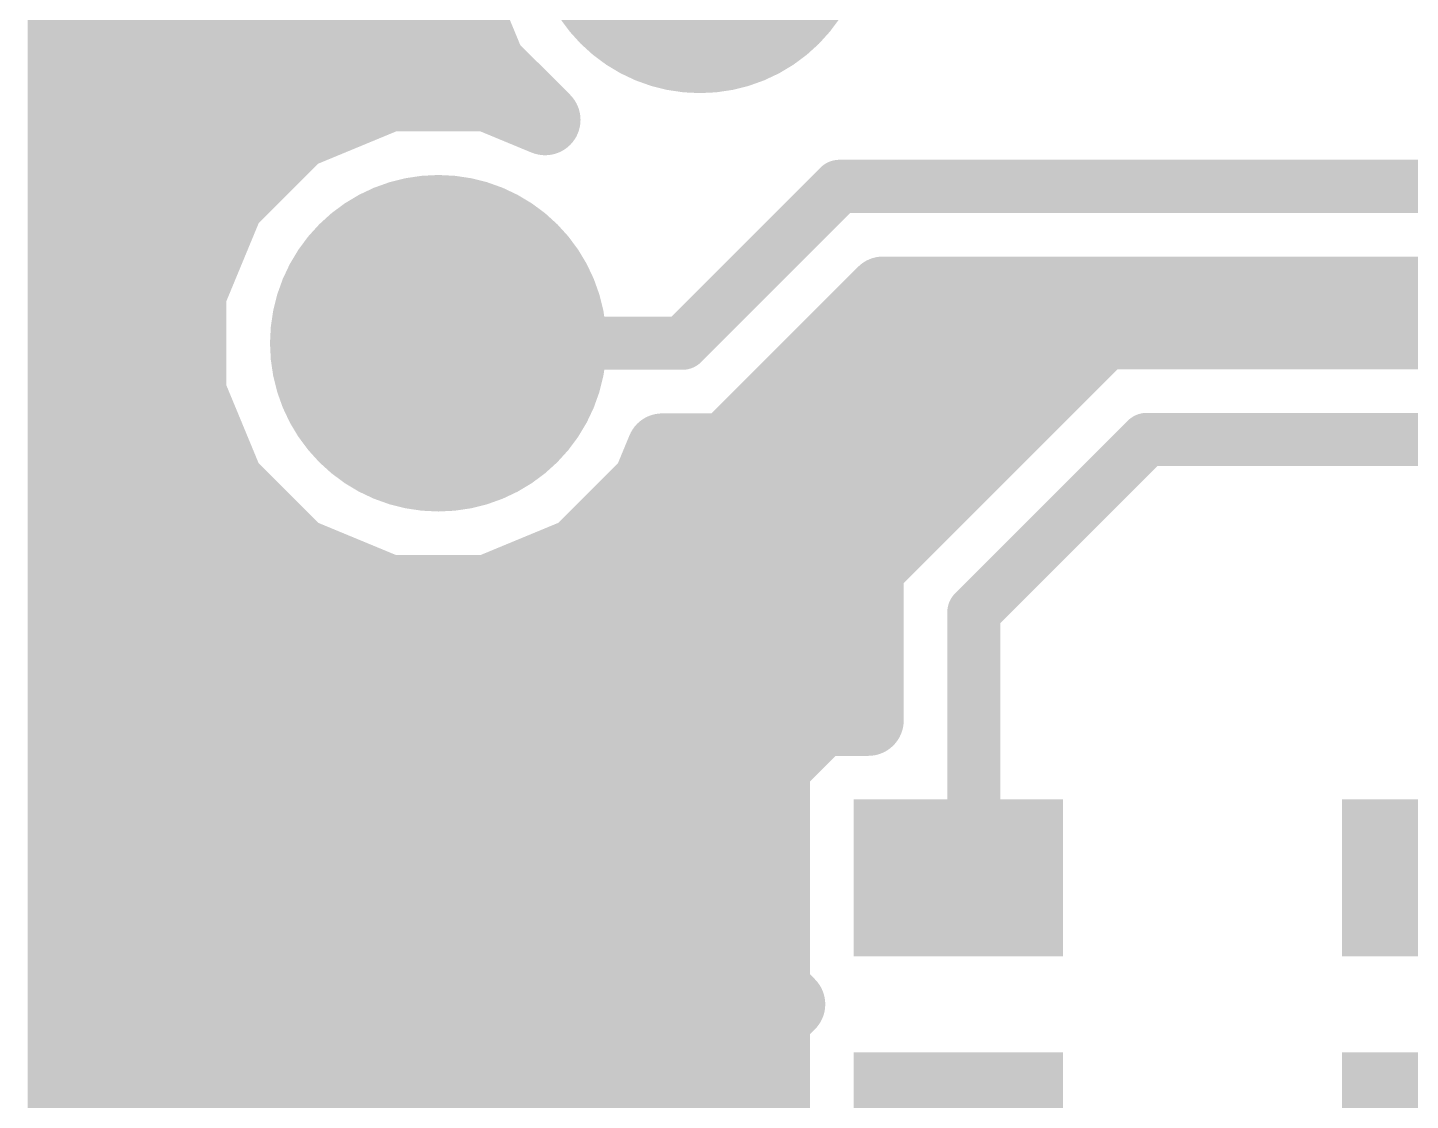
# Model space of a CAD drawing. Extents: x -40.6 to 40.6, y -25.6 to 25.6.
# Drawn here: x -40.56 to -32.63, y 13.56 to 19.71 of the extents above; entities that cross this region are included whole.
import ezdxf

# ---------------------------------------------------------------- set-up
doc = ezdxf.new("R2010")
doc.units = 0
doc.layers.add('1', color=22, linetype='CONTINUOUS')
doc.layers.add('18', color=82, linetype='CONTINUOUS')

# ---------------------------------------------------------------- blocks, each defined once
blk = doc.blocks.new('RECT')
blk.add_solid([(-0.5, -0.5), (0.5, -0.5), (-0.5, 0.5), (0.5, 0.5)])
blk = doc.blocks.new('ROUNDV')
at = {"const_width": 0.5}
blk.add_lwpolyline([(0, -0.25, 1), (0, 0.25, 1), (0, -0.25)], format="xyb", dxfattribs=at)

msp = doc.modelspace()

# ---------------------------------------------------------------- linework, layer by layer
at = {"layer": '1'}
for points, const_width in [([(-40.3519, -23.5458), (-40.3519, 23.6685)], 0.4064), ([(-38.1184, 20.0179), (-37.9025, 19.4965)], 0.4064), ([(-40.3519, 19.9136), (-38.0752, 19.9136)], 0.4064), ([(-40.3519, 19.5072), (-37.9069, 19.5072)], 0.4064), ([(-37.9025, 19.4965), (-37.5875, 19.1815)], 0.4064), ([(-38.4821, 19.3184), (-39.0035, 19.1025)], 0.4064), ([(-37.9179, 19.3184), (-38.4821, 19.3184)], 0.4064), ([(-37.5875, 19.1815), (-37.9179, 19.3184)], 0.4064), ([(-40.3519, 19.1008), (-39.0051, 19.1008)], 0.4064), ([(-39.0035, 19.1025), (-39.4025, 18.7035)], 0.4064), ([(-40.3519, 18.6944), (-39.4062, 18.6944)], 0.4064), ([(-39.4025, 18.7035), (-39.6184, 18.1821)], 0.4064), ([(-35.9, 18.8), (-36, 18.7)], 0.3048), ([(-29.6, 18.8), (-35.9, 18.8)], 0.3048), ([(-36.8, 17.9), (-36, 18.7)], 0.3048), ([(-40.3519, 18.288), (-39.5745, 18.288)], 0.4064), ([(-39.6184, 18.1821), (-39.6184, 17.6179)], 0.4064), ([(-35.7492, 18.0944), (-35.6491, 18.1944)], 0.4064), ([(-35.6491, 18.1944), (-29.8508, 18.1944)], 0.4064), ([(-36.5492, 17.2944), (-35.7492, 18.0944)], 0.4064), ([(-40.3519, 17.8816), (-39.6184, 17.8816)], 0.4064), ([(-35.4, 18), (-38.5572, 14.8428)], 0.3048), ([(-35.962, 17.8816), (-34.4606, 17.8816)], 0.4064), ([(-34.3884, 17.9538), (-35.379, 16.9632)], 0.4064), ([(-29.7856, 18), (-35.4, 18)], 0.3048), ([(-29.9498, 17.9538), (-34.3884, 17.9538)], 0.4064), ([(-38.2, 17.9), (-36.8, 17.9)], 0.3048), ([(-39.6184, 17.6179), (-39.4025, 17.0965)], 0.4064), ([(-40.3519, 17.4752), (-39.5593, 17.4752)], 0.4064), ([(-36.3683, 17.4752), (-34.867, 17.4752)], 0.4064), ([(-36.9975, 17.0965), (-36.9156, 17.2944)], 0.4064), ([(-36.9156, 17.2944), (-36.5492, 17.2944)], 0.4064), ([(-34.1376, 17.3482), (-35.1282, 16.3576)], 0.3048), ([(-30.2006, 17.3482), (-34.1376, 17.3482)], 0.3048), ([(-39.4025, 17.0965), (-39.0035, 16.6975)], 0.4064), ([(-37.3965, 16.6975), (-36.9975, 17.0965)], 0.4064), ([(-40.3519, 17.0688), (-39.3747, 17.0688)], 0.4064), ([(-37.0253, 17.0688), (-35.2734, 17.0688)], 0.4064), ([(-35.379, 16.9632), (-35.7338, 16.6084)], 0.4064), ([(-39.0035, 16.6975), (-38.4821, 16.4816)], 0.4064), ([(-37.9179, 16.4816), (-37.3965, 16.6975)], 0.4064), ([(-40.3519, 16.6624), (-38.9186, 16.6624)], 0.4064), ([(-37.4814, 16.6624), (-35.6798, 16.6624)], 0.4064), ([(-35.7338, 16.6084), (-35.7338, 15.7364)], 0.4064), ([(-38.4821, 16.4816), (-37.9179, 16.4816)], 0.4064), ([(-35.1282, 16.3576), (-35.1282, 14.9228)], 0.3048), ([(-40.3519, 16.256), (-35.7338, 16.256)], 0.4064), ([(-40.3519, 15.8496), (-35.7338, 15.8496)], 0.4064), ([(-36.0055, 15.7364), (-36.271, 15.4709)], 0.4064), ([(-35.7338, 15.7364), (-36.0055, 15.7364)], 0.4064), ([(-40.3519, 15.4432), (-36.271, 15.4432)], 0.4064), ([(-36.271, 15.4709), (-36.271, 14.1955)], 0.4064), ([(-40.3519, 15.0368), (-36.271, 15.0368)], 0.4064), ([(-35.1282, 14.9228), (-35.2178, 14.8332)], 0.3048), ([(-38.5572, 14.8428), (-38.5572, 13.8)], 0.3048), ([(-40.3519, 14.6304), (-36.271, 14.6304)], 0.4064), ([(-40.3519, 14.224), (-36.271, 14.224)], 0.4064), ([(-36.271, 14.1955), (-36.1837, 14.1082)], 0.4064), ([(-36.1837, 14.1082), (-36.271, 14.0209)], 0.4064), ([(-36.271, 14.0209), (-36.271, 12.7455)], 0.4064), ([(-40.3519, 13.8176), (-36.271, 13.8176)], 0.4064), ([(-38.5572, 13.8), (-38.5572, 9.4276)], 0.3048), ([(-40.3519, 13.4112), (-36.271, 13.4112)], 0.4064)]:
    msp.add_lwpolyline(points, dxfattribs=dict(at, const_width=const_width))
for points, const_width in [([(-40.3519, 19.6088, 1), (-40.3519, 19.4056)], 0.2032), ([(-37.8306, 19.5684, 1), (-37.9743, 19.4247)], 0.2032), ([(-37.9069, 19.4056, 1), (-37.9069, 19.6088)], 0.2032), ([(-37.9963, 19.4577, 1), (-37.8086, 19.5354)], 0.2032), ([(-38.4821, 19.42, 1), (-38.4821, 19.2168)], 0.2032), ([(-38.4433, 19.2245, 1), (-38.521, 19.4123)], 0.2032), ([(-37.879, 19.4123, 1), (-37.9567, 19.2245)], 0.2032), ([(-37.9179, 19.2168, 1), (-37.9179, 19.42)], 0.2032), ([(-37.6593, 19.1097, 1), (-37.5156, 19.2534)], 0.2032), ([(-37.6263, 19.0877, 1), (-37.5486, 19.2754)], 0.2032), ([(-40.3519, 19.2024, 1), (-40.3519, 18.9992)], 0.2032), ([(-39.0423, 19.1963, 1), (-38.9646, 19.0086)], 0.2032), ([(-38.9316, 19.0306, 1), (-39.0753, 19.1743)], 0.2032), ([(-39.0051, 18.9992, 1), (-39.0051, 19.2024)], 0.2032), ([(-40.3519, 18.796, 1), (-40.3519, 18.5928)], 0.2032), ([(-39.4743, 18.7753, 1), (-39.3306, 18.6316)], 0.2032), ([(-39.3086, 18.6646, 1), (-39.4963, 18.7423)], 0.2032), ([(-39.4062, 18.5928, 1), (-39.4062, 18.796)], 0.2032), ([(-35.9, 18.8762, 1), (-35.9, 18.7238)], 0.1524), ([(-35.8461, 18.7461, 1), (-35.9539, 18.8539)], 0.1524), ([(-36.0539, 18.7539, 1), (-35.9461, 18.6461)], 0.1524), ([(-35.9461, 18.6461, 1), (-36.0539, 18.7539)], 0.1524), ([(-40.3519, 18.3896, 1), (-40.3519, 18.1864)], 0.2032), ([(-39.5745, 18.1864, 1), (-39.5745, 18.3896)], 0.2032), ([(-39.5168, 18.1821, 1), (-39.72, 18.1821)], 0.2032), ([(-39.7123, 18.221, 1), (-39.5245, 18.1433)], 0.2032), ([(-35.6491, 18.296, 1), (-35.6491, 18.0928)], 0.2032), ([(-35.5773, 18.1226, 1), (-35.721, 18.2662)], 0.2032), ([(-35.821, 18.1662, 1), (-35.6773, 18.0226)], 0.2032), ([(-35.6773, 18.0226, 1), (-35.821, 18.1662)], 0.2032), ([(-40.3519, 17.9832, 1), (-40.3519, 17.78)], 0.2032), ([(-39.6184, 17.78, 1), (-39.6184, 17.9832)], 0.2032), ([(-35.962, 17.9832, 1), (-35.962, 17.78)], 0.2032), ([(-35.4, 18.0762, 1), (-35.4, 17.9238)], 0.1524), ([(-35.3461, 17.9461, 1), (-35.4539, 18.0539)], 0.1524), ([(-34.3884, 18.0554, 1), (-34.3884, 17.8522)], 0.2032), ([(-34.4606, 17.78, 1), (-34.4606, 17.9832)], 0.2032), ([(-34.3166, 17.882, 1), (-34.4603, 18.0256)], 0.2032), ([(-38.2, 17.9762, 1), (-38.2, 17.8238)], 0.1524), ([(-36.8539, 17.9539, 1), (-36.7461, 17.8461)], 0.1524), ([(-36.8, 17.8238, 1), (-36.8, 17.9762)], 0.1524), ([(-39.5245, 17.6567, 1), (-39.7123, 17.579)], 0.2032), ([(-39.72, 17.6179, 1), (-39.5168, 17.6179)], 0.2032), ([(-40.3519, 17.5768, 1), (-40.3519, 17.3736)], 0.2032), ([(-39.5593, 17.3736, 1), (-39.5593, 17.5768)], 0.2032), ([(-36.3683, 17.5768, 1), (-36.3683, 17.3736)], 0.2032), ([(-34.867, 17.3736, 1), (-34.867, 17.5768)], 0.2032), ([(-36.9156, 17.396, 1), (-36.9156, 17.1928)], 0.2032), ([(-36.8217, 17.2555, 1), (-37.0094, 17.3333)], 0.2032), ([(-36.621, 17.3662, 1), (-36.4773, 17.2226)], 0.2032), ([(-36.5492, 17.1928, 1), (-36.5492, 17.396)], 0.2032), ([(-34.1376, 17.4244, 1), (-34.1376, 17.272)], 0.1524), ([(-34.0837, 17.2943, 1), (-34.1915, 17.4021)], 0.1524), ([(-39.3306, 17.1684, 1), (-39.4743, 17.0247)], 0.2032), ([(-36.9257, 17.0247, 1), (-37.0694, 17.1684)], 0.2032), ([(-40.3519, 17.1704, 1), (-40.3519, 16.9672)], 0.2032), ([(-39.4963, 17.0577, 1), (-39.3086, 17.1354)], 0.2032), ([(-39.3747, 16.9672, 1), (-39.3747, 17.1704)], 0.2032), ([(-37.0253, 17.1704, 1), (-37.0253, 16.9672)], 0.2032), ([(-37.0914, 17.1354, 1), (-36.9037, 17.0577)], 0.2032), ([(-35.2734, 16.9672, 1), (-35.2734, 17.1704)], 0.2032), ([(-35.4509, 17.035, 1), (-35.3072, 16.8914)], 0.2032), ([(-35.3072, 16.8914, 1), (-35.4509, 17.035)], 0.2032), ([(-38.9646, 16.7914, 1), (-39.0423, 16.6037)], 0.2032), ([(-37.3577, 16.6037, 1), (-37.4354, 16.7914)], 0.2032), ([(-40.3519, 16.764, 1), (-40.3519, 16.5608)], 0.2032), ([(-39.0753, 16.6257, 1), (-38.9316, 16.7694)], 0.2032), ([(-38.9186, 16.5608, 1), (-38.9186, 16.764)], 0.2032), ([(-37.4814, 16.764, 1), (-37.4814, 16.5608)], 0.2032), ([(-37.4684, 16.7694, 1), (-37.3247, 16.6257)], 0.2032), ([(-35.6798, 16.5608, 1), (-35.6798, 16.764)], 0.2032), ([(-35.6322, 16.6084, 1), (-35.8354, 16.6084)], 0.2032), ([(-35.8056, 16.6803, 1), (-35.662, 16.5366)], 0.2032), ([(-38.4821, 16.5832, 1), (-38.4821, 16.38)], 0.2032), ([(-38.521, 16.3877, 1), (-38.4433, 16.5755)], 0.2032), ([(-37.9567, 16.5755, 1), (-37.879, 16.3877)], 0.2032), ([(-37.9179, 16.38, 1), (-37.9179, 16.5832)], 0.2032), ([(-35.052, 16.3576, 1), (-35.2044, 16.3576)], 0.1524), ([(-40.3519, 16.3576, 1), (-40.3519, 16.1544)], 0.2032), ([(-35.7338, 16.1544, 1), (-35.7338, 16.3576)], 0.2032), ([(-35.1821, 16.4115, 1), (-35.0743, 16.3037)], 0.1524), ([(-40.3519, 15.9512, 1), (-40.3519, 15.748)], 0.2032), ([(-35.7338, 15.748, 1), (-35.7338, 15.9512)], 0.2032), ([(-36.0055, 15.838, 1), (-36.0055, 15.6348)], 0.2032), ([(-35.9337, 15.6646, 1), (-36.0774, 15.8082)], 0.2032), ([(-35.7338, 15.6348, 1), (-35.7338, 15.838)], 0.2032), ([(-35.8354, 15.7364, 1), (-35.6322, 15.7364)], 0.2032), ([(-40.3519, 15.5448, 1), (-40.3519, 15.3416)], 0.2032), ([(-36.1694, 15.4709, 1), (-36.3726, 15.4709)], 0.2032), ([(-36.3428, 15.5428, 1), (-36.1992, 15.3991)], 0.2032), ([(-36.271, 15.3416, 1), (-36.271, 15.5448)], 0.2032), ([(-40.3519, 15.1384, 1), (-40.3519, 14.9352)], 0.2032), ([(-36.271, 14.9352, 1), (-36.271, 15.1384)], 0.2032), ([(-35.0743, 14.8689, 1), (-35.1821, 14.9767)], 0.1524), ([(-38.481, 14.8428, 1), (-38.6334, 14.8428)], 0.1524), ([(-35.2044, 14.9228, 1), (-35.052, 14.9228)], 0.1524), ([(-38.6111, 14.8967, 1), (-38.5033, 14.7889)], 0.1524), ([(-35.2717, 14.8871, 1), (-35.1639, 14.7793)], 0.1524), ([(-40.3519, 14.732, 1), (-40.3519, 14.5288)], 0.2032), ([(-36.271, 14.5288, 1), (-36.271, 14.732)], 0.2032), ([(-40.3519, 14.3256, 1), (-40.3519, 14.1224)], 0.2032), ([(-36.1992, 14.2673, 1), (-36.3428, 14.1236)], 0.2032), ([(-36.271, 14.1224, 1), (-36.271, 14.3256)], 0.2032), ([(-36.3726, 14.1955, 1), (-36.1694, 14.1955)], 0.2032), ([(-36.1119, 14.0364, 1), (-36.2556, 14.18)], 0.2032), ([(-36.2556, 14.0364, 1), (-36.1119, 14.18)], 0.2032), ([(-36.1694, 14.0209, 1), (-36.3726, 14.0209)], 0.2032), ([(-36.3428, 14.0928, 1), (-36.1992, 13.9491)], 0.2032), ([(-40.3519, 13.9192, 1), (-40.3519, 13.716)], 0.2032), ([(-36.271, 13.716, 1), (-36.271, 13.9192)], 0.2032), ([(-38.481, 13.8, 1), (-38.6334, 13.8)], 0.1524), ([(-38.6334, 13.8, 1), (-38.481, 13.8)], 0.1524), ([(-40.3519, 13.5128, 1), (-40.3519, 13.3096)], 0.2032), ([(-36.271, 13.3096, 1), (-36.271, 13.5128)], 0.2032)]:
    msp.add_lwpolyline(points, format="xyb", dxfattribs=dict(at, const_width=const_width))

# ---------------------------------------------------------------- block references
at = {"layer": '1', "xscale": 1.2, "yscale": 0.9, "rotation": 180}
for p in [(-35.2178, 14.8332), (-32.4178, 14.8332), (-35.2178, 13.3832), (-32.4178, 13.3832)]:
    msp.add_blockref('RECT', p, dxfattribs=at)
at = {"layer": '18', "xscale": 1.9304, "yscale": 1.9304}
for p in [(-36.7, 20.3), (-38.2, 17.9)]:
    msp.add_blockref('ROUNDV', p, dxfattribs=at)

doc.saveas('drawing.dxf')
